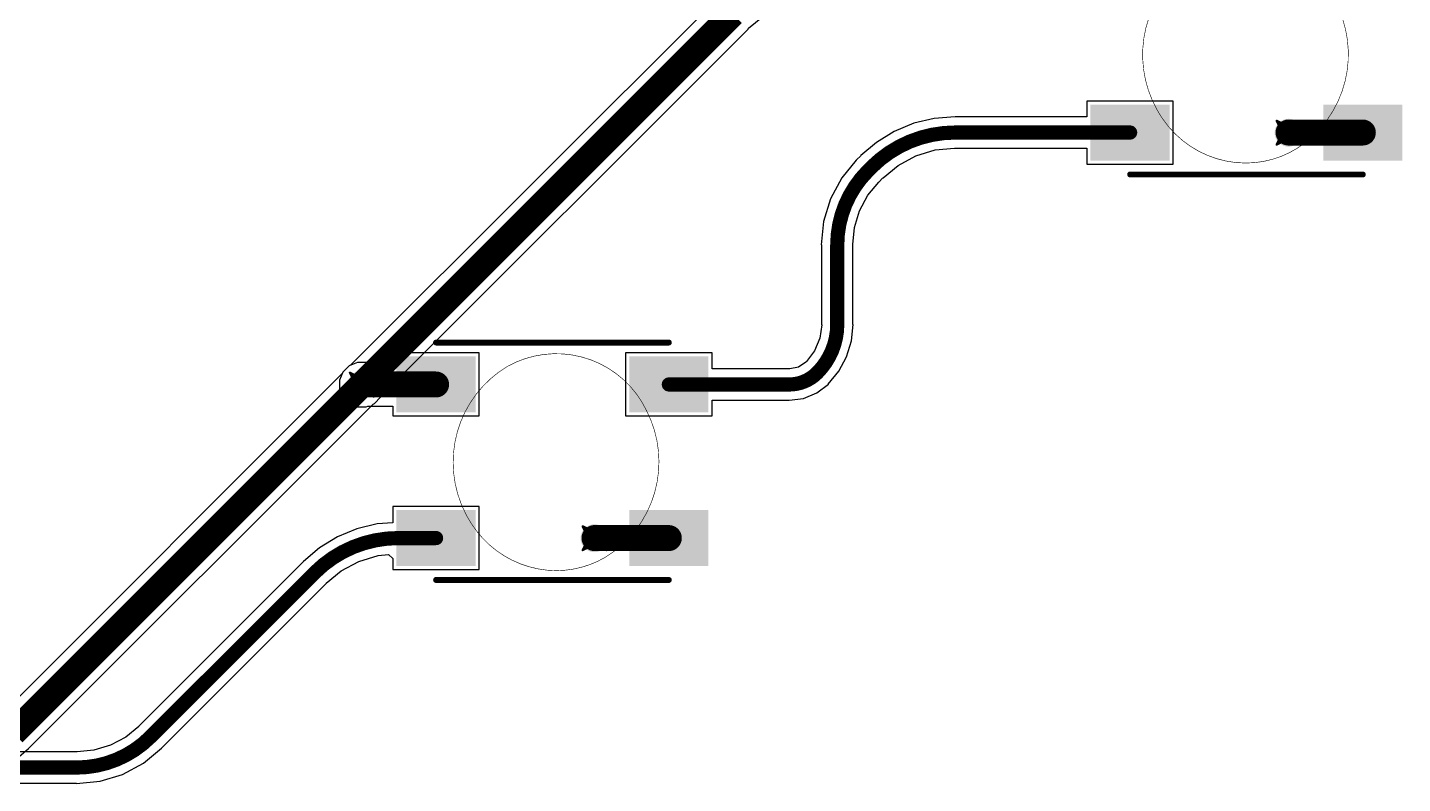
# Model space of a CAD drawing. Header units: inches. Extents: x -11 to 1110, y -7 to 455.
# Drawn here: x 383.62 to 413.16, y 164.2 to 180.45 of the extents above; entities that cross this region are included whole.
import ezdxf

# ---------------------------------------------------------------- set-up
doc = ezdxf.new("R2010")
doc.units = ezdxf.units.IN
for name, color, linetype in [('Bottom Layer', 5, 'Continuous'), ('Drill Drawing', 1, 'Continuous'), ('Mechanical 7', 56, 'Continuous'), ('Top Layer', 1, 'Continuous'), ('Top Overlay', 2, 'Continuous'), ('Top Paste', 8, 'Continuous'), ('Top Solder', 216, 'Continuous'), ('Via Holes', 16, 'Continuous')]:
    doc.layers.add(name, color=color, linetype=linetype)

msp = doc.modelspace()

# ---------------------------------------------------------------- hatches: boundary and pattern name
at = {"layer": 'Bottom Layer'}
h = msp.add_hatch(color=5, dxfattribs=at)
edge = h.paths.add_edge_path()
edge.add_arc((410.711, 178.185), 0.3, 0, 360)
h = msp.add_hatch(color=5, dxfattribs=at)
edge = h.paths.add_edge_path()
edge.add_arc((390.801, 172.773), 0.3, 0, 360)
h = msp.add_hatch(color=5, dxfattribs=at)
edge = h.paths.add_edge_path()
edge.add_arc((395.801, 169.473), 0.3, 0, 360)
at = {"layer": 'Top Layer'}
for points in [[(406.557, 178.689), (408.057, 178.689), (408.057, 177.689), (406.557, 177.689)], [(411.557, 178.689), (413.057, 178.689), (413.057, 177.689), (411.557, 177.689)], [(391.647, 173.276), (393.147, 173.276), (393.147, 172.276), (391.647, 172.276)], [(398.147, 172.276), (396.647, 172.276), (396.647, 173.276), (398.147, 173.276)], [(391.647, 169.976), (393.147, 169.976), (393.147, 168.976), (391.647, 168.976)], [(396.647, 169.976), (398.147, 169.976), (398.147, 168.976), (396.647, 168.976)]]:
    msp.add_hatch(color=1, dxfattribs=at).paths.add_polyline_path(points)
h = msp.add_hatch(color=1, dxfattribs=at)
edge = h.paths.add_edge_path()
edge.add_arc((410.711, 178.185), 0.3, 0, 360)
h = msp.add_hatch(color=1, dxfattribs=at)
edge = h.paths.add_edge_path()
edge.add_arc((390.801, 172.773), 0.3, 0, 360)
h = msp.add_hatch(color=1, dxfattribs=at)
edge = h.paths.add_edge_path()
edge.add_arc((395.801, 169.473), 0.3, 0, 360)
at = {"layer": 'Top Paste'}
for points in [[(406.557, 178.689), (408.057, 178.689), (408.057, 177.689), (406.557, 177.689)], [(411.557, 178.689), (413.057, 178.689), (413.057, 177.689), (411.557, 177.689)], [(391.647, 173.276), (393.147, 173.276), (393.147, 172.276), (391.647, 172.276)], [(398.147, 172.276), (396.647, 172.276), (396.647, 173.276), (398.147, 173.276)], [(391.647, 169.976), (393.147, 169.976), (393.147, 168.976), (391.647, 168.976)], [(396.647, 169.976), (398.147, 169.976), (398.147, 168.976), (396.647, 168.976)]]:
    msp.add_hatch(color=8, dxfattribs=at).paths.add_polyline_path(points)
at = {"layer": 'Top Solder'}
for points in [[(406.455, 178.79), (408.158, 178.79), (408.158, 177.587), (406.455, 177.587)], [(411.455, 178.79), (413.158, 178.79), (413.158, 177.587), (411.455, 177.587)], [(391.545, 173.378), (393.248, 173.378), (393.248, 172.175), (391.545, 172.175)], [(398.248, 172.175), (396.545, 172.175), (396.545, 173.378), (398.248, 173.378)], [(391.545, 170.078), (393.248, 170.078), (393.248, 168.875), (391.545, 168.875)], [(396.545, 170.078), (398.248, 170.078), (398.248, 168.875), (396.545, 168.875)]]:
    msp.add_hatch(color=216, dxfattribs=at).paths.add_polyline_path(points)
at = {"layer": 'Via Holes'}
h = msp.add_hatch(color=7, dxfattribs=at)
edge = h.paths.add_edge_path()
edge.add_arc((410.711, 178.185), 0.15, 0, 360)
h = msp.add_hatch(color=7, dxfattribs=at)
edge = h.paths.add_edge_path()
edge.add_arc((390.801, 172.773), 0.15, 0, 360)
h = msp.add_hatch(color=7, dxfattribs=at)
edge = h.paths.add_edge_path()
edge.add_arc((395.801, 169.473), 0.15, 0, 360)

# ---------------------------------------------------------------- linework, layer by layer
at = {"layer": 'Bottom Layer'}
for p, q in [((398.44, 181.071), (390.559, 173.19)), ((399.111, 180.43), (399.41, 180.675)), ((391.218, 172.53), (399.099, 180.412)), ((399.099, 180.412), (399.111, 180.43)), ((390.531, 173.178), (390.396, 173.044)), ((390.559, 173.19), (390.531, 173.178)), ((390.384, 173.016), (382.985, 165.616)), ((390.396, 173.044), (390.384, 173.016)), ((391.206, 172.502), (391.218, 172.53)), ((383.644, 164.957), (391.044, 172.356)), ((391.044, 172.356), (391.072, 172.368)), ((391.072, 172.368), (391.206, 172.502)), ((383.286, 164.65), (383.644, 164.957)), ((383.644, 164.957), (383.644, 164.957))]:
    msp.add_line(p, q, dxfattribs=at)
for points in [[(390.801, 172.773, 0.559, 0.559, 0), (398.769, 180.741, 0.559, 0.559, 0)], [(383.315, 165.286, 0.559, 0.559, 0), (390.801, 172.773, 0.559, 0.559, 0)]]:
    msp.add_lwpolyline(points, format="xyseb", dxfattribs=at)
msp.add_lwpolyline([(390.661, 172.773, 0.279, 0.279, 1), (390.941, 172.773, 0.279, 0.279, 1)], format="xyseb", close=True, dxfattribs=at)
msp.add_lwpolyline([(390.661, 172.773, 0.279, 0.279, 1), (390.941, 172.773, 0.279, 0.279, 1)], format="xyseb", close=True, dxfattribs=at)
at = {"layer": 'Drill Drawing'}
for points in [[(410.457, 178.439, 0.0508, 0.0508, 0), (410.711, 178.312, 0.0508, 0.0508, 0)], [(410.457, 178.439, 0.0508, 0.0508, 0), (410.584, 178.185, 0.0508, 0.0508, 0)], [(410.711, 178.312, 0.0508, 0.0508, 0), (410.965, 178.439, 0.0508, 0.0508, 0)], [(410.838, 178.185, 0.0508, 0.0508, 0), (410.965, 178.439, 0.0508, 0.0508, 0)], [(410.457, 177.931, 0.0508, 0.0508, 0), (410.584, 178.185, 0.0508, 0.0508, 0)], [(410.838, 178.185, 0.0508, 0.0508, 0), (410.965, 177.931, 0.0508, 0.0508, 0)], [(410.457, 177.931, 0.0508, 0.0508, 0), (410.711, 178.058, 0.0508, 0.0508, 0)], [(410.711, 178.058, 0.0508, 0.0508, 0), (410.965, 177.931, 0.0508, 0.0508, 0)], [(390.547, 173.027, 0.0508, 0.0508, 0), (390.801, 172.9, 0.0508, 0.0508, 0)], [(390.547, 173.027, 0.0508, 0.0508, 0), (390.674, 172.773, 0.0508, 0.0508, 0)], [(390.801, 172.9, 0.0508, 0.0508, 0), (391.055, 173.027, 0.0508, 0.0508, 0)], [(390.928, 172.773, 0.0508, 0.0508, 0), (391.055, 173.027, 0.0508, 0.0508, 0)], [(390.547, 172.519, 0.0508, 0.0508, 0), (390.674, 172.773, 0.0508, 0.0508, 0)], [(390.547, 172.519, 0.0508, 0.0508, 0), (390.801, 172.646, 0.0508, 0.0508, 0)], [(390.801, 172.646, 0.0508, 0.0508, 0), (391.055, 172.519, 0.0508, 0.0508, 0)], [(390.928, 172.773, 0.0508, 0.0508, 0), (391.055, 172.519, 0.0508, 0.0508, 0)], [(395.547, 169.727, 0.0508, 0.0508, 0), (395.801, 169.6, 0.0508, 0.0508, 0)], [(395.547, 169.727, 0.0508, 0.0508, 0), (395.674, 169.473, 0.0508, 0.0508, 0)], [(395.801, 169.6, 0.0508, 0.0508, 0), (396.055, 169.727, 0.0508, 0.0508, 0)], [(395.928, 169.473, 0.0508, 0.0508, 0), (396.055, 169.727, 0.0508, 0.0508, 0)], [(395.547, 169.219, 0.0508, 0.0508, 0), (395.674, 169.473, 0.0508, 0.0508, 0)], [(395.547, 169.219, 0.0508, 0.0508, 0), (395.801, 169.346, 0.0508, 0.0508, 0)], [(395.801, 169.346, 0.0508, 0.0508, 0), (396.055, 169.219, 0.0508, 0.0508, 0)], [(395.928, 169.473, 0.0508, 0.0508, 0), (396.055, 169.219, 0.0508, 0.0508, 0)]]:
    msp.add_lwpolyline(points, format="xyseb", dxfattribs=at)
for points in [[(410.444, 178.439, 0.0254, 0.0254, 1), (410.47, 178.439, 0.0254, 0.0254, 1)], [(410.444, 178.439, 0.0254, 0.0254, 1), (410.47, 178.439, 0.0254, 0.0254, 1)], [(410.952, 178.439, 0.0254, 0.0254, 1), (410.978, 178.439, 0.0254, 0.0254, 1)], [(410.952, 178.439, 0.0254, 0.0254, 1), (410.978, 178.439, 0.0254, 0.0254, 1)], [(410.571, 178.185, 0.0254, 0.0254, 1), (410.597, 178.185, 0.0254, 0.0254, 1)], [(410.571, 178.185, 0.0254, 0.0254, 1), (410.597, 178.185, 0.0254, 0.0254, 1)], [(410.698, 178.312, 0.0254, 0.0254, 1), (410.724, 178.312, 0.0254, 0.0254, 1)], [(410.698, 178.312, 0.0254, 0.0254, 1), (410.724, 178.312, 0.0254, 0.0254, 1)], [(410.825, 178.185, 0.0254, 0.0254, 1), (410.851, 178.185, 0.0254, 0.0254, 1)], [(410.825, 178.185, 0.0254, 0.0254, 1), (410.851, 178.185, 0.0254, 0.0254, 1)], [(410.444, 177.931, 0.0254, 0.0254, 1), (410.47, 177.931, 0.0254, 0.0254, 1)], [(410.444, 177.931, 0.0254, 0.0254, 1), (410.47, 177.931, 0.0254, 0.0254, 1)], [(410.698, 178.058, 0.0254, 0.0254, 1), (410.724, 178.058, 0.0254, 0.0254, 1)], [(410.698, 178.058, 0.0254, 0.0254, 1), (410.724, 178.058, 0.0254, 0.0254, 1)], [(410.952, 177.931, 0.0254, 0.0254, 1), (410.978, 177.931, 0.0254, 0.0254, 1)], [(410.952, 177.931, 0.0254, 0.0254, 1), (410.978, 177.931, 0.0254, 0.0254, 1)], [(390.534, 173.027, 0.0254, 0.0254, 1), (390.56, 173.027, 0.0254, 0.0254, 1)], [(390.534, 173.027, 0.0254, 0.0254, 1), (390.56, 173.027, 0.0254, 0.0254, 1)], [(390.788, 172.9, 0.0254, 0.0254, 1), (390.814, 172.9, 0.0254, 0.0254, 1)], [(390.788, 172.9, 0.0254, 0.0254, 1), (390.814, 172.9, 0.0254, 0.0254, 1)], [(391.042, 173.027, 0.0254, 0.0254, 1), (391.068, 173.027, 0.0254, 0.0254, 1)], [(391.042, 173.027, 0.0254, 0.0254, 1), (391.068, 173.027, 0.0254, 0.0254, 1)], [(390.534, 172.519, 0.0254, 0.0254, 1), (390.56, 172.519, 0.0254, 0.0254, 1)], [(390.534, 172.519, 0.0254, 0.0254, 1), (390.56, 172.519, 0.0254, 0.0254, 1)], [(390.661, 172.773, 0.0254, 0.0254, 1), (390.687, 172.773, 0.0254, 0.0254, 1)], [(390.661, 172.773, 0.0254, 0.0254, 1), (390.687, 172.773, 0.0254, 0.0254, 1)], [(390.788, 172.646, 0.0254, 0.0254, 1), (390.814, 172.646, 0.0254, 0.0254, 1)], [(390.788, 172.646, 0.0254, 0.0254, 1), (390.814, 172.646, 0.0254, 0.0254, 1)], [(390.915, 172.773, 0.0254, 0.0254, 1), (390.941, 172.773, 0.0254, 0.0254, 1)], [(390.915, 172.773, 0.0254, 0.0254, 1), (390.941, 172.773, 0.0254, 0.0254, 1)], [(391.042, 172.519, 0.0254, 0.0254, 1), (391.068, 172.519, 0.0254, 0.0254, 1)], [(391.042, 172.519, 0.0254, 0.0254, 1), (391.068, 172.519, 0.0254, 0.0254, 1)], [(395.534, 169.727, 0.0254, 0.0254, 1), (395.56, 169.727, 0.0254, 0.0254, 1)], [(395.534, 169.727, 0.0254, 0.0254, 1), (395.56, 169.727, 0.0254, 0.0254, 1)], [(395.788, 169.6, 0.0254, 0.0254, 1), (395.814, 169.6, 0.0254, 0.0254, 1)], [(395.788, 169.6, 0.0254, 0.0254, 1), (395.814, 169.6, 0.0254, 0.0254, 1)], [(396.042, 169.727, 0.0254, 0.0254, 1), (396.068, 169.727, 0.0254, 0.0254, 1)], [(396.042, 169.727, 0.0254, 0.0254, 1), (396.068, 169.727, 0.0254, 0.0254, 1)], [(395.661, 169.473, 0.0254, 0.0254, 1), (395.687, 169.473, 0.0254, 0.0254, 1)], [(395.661, 169.473, 0.0254, 0.0254, 1), (395.687, 169.473, 0.0254, 0.0254, 1)], [(395.788, 169.346, 0.0254, 0.0254, 1), (395.814, 169.346, 0.0254, 0.0254, 1)], [(395.788, 169.346, 0.0254, 0.0254, 1), (395.814, 169.346, 0.0254, 0.0254, 1)], [(395.915, 169.473, 0.0254, 0.0254, 1), (395.941, 169.473, 0.0254, 0.0254, 1)], [(395.915, 169.473, 0.0254, 0.0254, 1), (395.941, 169.473, 0.0254, 0.0254, 1)], [(395.534, 169.219, 0.0254, 0.0254, 1), (395.56, 169.219, 0.0254, 0.0254, 1)], [(395.534, 169.219, 0.0254, 0.0254, 1), (395.56, 169.219, 0.0254, 0.0254, 1)], [(396.042, 169.219, 0.0254, 0.0254, 1), (396.068, 169.219, 0.0254, 0.0254, 1)], [(396.042, 169.219, 0.0254, 0.0254, 1), (396.068, 169.219, 0.0254, 0.0254, 1)]]:
    msp.add_lwpolyline(points, format="xyseb", close=True, dxfattribs=at)
at = {"layer": 'Mechanical 7'}
for points in [[(407.878, 178.691, 0.0127, 0.0127, -0.39446), (408.673, 181.879, 0.0127, 0.0127, 0)], [(411.691, 181.039, 0.0127, 0.0127, -0.395028), (410.896, 177.85, 0.0127, 0.0127, 0)], [(408.01, 178.477, 0.0127, 0.0127, -0.026388), (407.878, 178.691, 0.0127, 0.0127, 0)], [(409.786, 177.533, 0.0127, 0.0127, -0.245886), (408.01, 178.477, 0.0127, 0.0127, 0)], [(410.896, 177.85, 0.0127, 0.0127, -0.140336), (409.786, 177.533, 0.0127, 0.0127, 0)], [(393.929, 173.165, 0.0127, 0.0127, -0.432907), (396.918, 172.214, 0.0127, 0.0127, 0)], [(393.029, 170.006, 0.0127, 0.0127, -0.395282), (393.929, 173.165, 0.0127, 0.0127, 0)], [(396.918, 172.214, 0.0127, 0.0127, -0.395552), (396.018, 169.055, 0.0127, 0.0127, 0)], [(393.159, 169.781, 0.0127, 0.0127, -0.027314), (393.029, 170.006, 0.0127, 0.0127, 0)], [(394.977, 168.776, 0.0127, 0.0127, -0.253918), (393.159, 169.781, 0.0127, 0.0127, 0)], [(396.018, 169.055, 0.0127, 0.0127, -0.130048), (394.977, 168.776, 0.0127, 0.0127, 0)]]:
    msp.add_lwpolyline(points, format="xyseb", dxfattribs=at)
for points in [[(407.874, 178.691, 0.00635, 0.00635, 1), (407.881, 178.691, 0.00635, 0.00635, 1)], [(407.874, 178.691, 0.00635, 0.00635, 1), (407.881, 178.691, 0.00635, 0.00635, 1)], [(408.007, 178.477, 0.00635, 0.00635, 1), (408.014, 178.477, 0.00635, 0.00635, 1)], [(408.007, 178.477, 0.00635, 0.00635, 1), (408.014, 178.477, 0.00635, 0.00635, 1)], [(410.892, 177.85, 0.00635, 0.00635, 1), (410.899, 177.85, 0.00635, 0.00635, 1)], [(410.892, 177.85, 0.00635, 0.00635, 1), (410.899, 177.85, 0.00635, 0.00635, 1)], [(409.782, 177.533, 0.00635, 0.00635, 1), (409.789, 177.533, 0.00635, 0.00635, 1)], [(409.782, 177.533, 0.00635, 0.00635, 1), (409.789, 177.533, 0.00635, 0.00635, 1)], [(393.926, 173.165, 0.00635, 0.00635, 1), (393.933, 173.165, 0.00635, 0.00635, 1)], [(393.926, 173.165, 0.00635, 0.00635, 1), (393.933, 173.165, 0.00635, 0.00635, 1)], [(396.915, 172.214, 0.00635, 0.00635, 1), (396.922, 172.214, 0.00635, 0.00635, 1)], [(396.915, 172.214, 0.00635, 0.00635, 1), (396.922, 172.214, 0.00635, 0.00635, 1)], [(393.026, 170.006, 0.00635, 0.00635, 1), (393.032, 170.006, 0.00635, 0.00635, 1)], [(393.026, 170.006, 0.00635, 0.00635, 1), (393.032, 170.006, 0.00635, 0.00635, 1)], [(393.156, 169.781, 0.00635, 0.00635, 1), (393.162, 169.781, 0.00635, 0.00635, 1)], [(393.156, 169.781, 0.00635, 0.00635, 1), (393.162, 169.781, 0.00635, 0.00635, 1)], [(396.015, 169.055, 0.00635, 0.00635, 1), (396.021, 169.055, 0.00635, 0.00635, 1)], [(396.015, 169.055, 0.00635, 0.00635, 1), (396.021, 169.055, 0.00635, 0.00635, 1)], [(394.974, 168.776, 0.00635, 0.00635, 1), (394.98, 168.776, 0.00635, 0.00635, 1)], [(394.974, 168.776, 0.00635, 0.00635, 1), (394.98, 168.776, 0.00635, 0.00635, 1)]]:
    msp.add_lwpolyline(points, format="xyseb", close=True, dxfattribs=at)
at = {"layer": 'Top Layer'}
for p, q in [((408.234, 178.866), (406.379, 178.866)), ((406.379, 178.866), (406.379, 178.525)), ((408.234, 177.511), (408.234, 178.866)), ((403.098, 178.492), (402.658, 178.387)), ((403.548, 178.528), (403.098, 178.492)), ((403.548, 178.525), (403.548, 178.528)), ((406.379, 178.525), (403.548, 178.525)), ((402.241, 178.214), (401.856, 177.978)), ((402.658, 178.387), (402.241, 178.214)), ((401.856, 177.978), (401.525, 177.695)), ((403.117, 177.814), (403.533, 177.855)), ((403.533, 177.855), (403.548, 177.852)), ((403.548, 177.852), (406.379, 177.852)), ((406.379, 177.852), (406.379, 177.511)), ((401.422, 177.596), (401.11, 177.217)), ((401.433, 177.611), (401.422, 177.596)), ((401.512, 177.684), (401.433, 177.611)), ((401.433, 177.611), (401.433, 177.611)), ((401.525, 177.695), (401.512, 177.684)), ((402.322, 177.484), (402.703, 177.688)), ((402.703, 177.688), (403.117, 177.814)), ((401.998, 177.219), (402.322, 177.484)), ((406.379, 177.511), (408.234, 177.511)), ((401.11, 177.217), (400.87, 176.768)), ((401.673, 176.841), (401.905, 177.124)), ((401.905, 177.124), (401.914, 177.13)), ((401.914, 177.13), (401.99, 177.207)), ((401.99, 177.207), (401.998, 177.219)), ((400.87, 176.768), (400.722, 176.281)), ((401.495, 176.509), (401.673, 176.841)), ((401.386, 176.149), (401.495, 176.509)), ((400.722, 176.281), (400.672, 175.774)), ((401.35, 175.784), (401.386, 176.149)), ((400.672, 175.774), (400.679, 175.774)), ((400.679, 175.774), (400.679, 174.067)), ((401.352, 175.774), (401.35, 175.784)), ((401.352, 174.067), (401.352, 175.774)), ((400.681, 174.057), (400.643, 173.772)), ((400.679, 174.067), (400.681, 174.057)), ((401.319, 173.714), (401.354, 174.067)), ((401.354, 174.067), (401.352, 174.067)), ((400.643, 173.772), (400.529, 173.497)), ((401.216, 173.373), (401.319, 173.714)), ((393.325, 173.454), (391.469, 173.454)), ((391.469, 173.454), (391.469, 173.243)), ((393.325, 172.099), (393.325, 173.454)), ((398.325, 173.454), (396.469, 173.454)), ((396.469, 173.454), (396.469, 172.099)), ((398.325, 173.113), (398.325, 173.454)), ((400.529, 173.497), (400.354, 173.269)), ((390.531, 173.178), (390.396, 173.044)), ((390.706, 173.251), (390.531, 173.178)), ((390.896, 173.251), (390.706, 173.251)), ((390.916, 173.243), (390.896, 173.251)), ((391.469, 173.243), (390.916, 173.243)), ((399.984, 173.113), (398.325, 173.113)), ((399.993, 173.111), (399.984, 173.113)), ((400.181, 173.149), (399.993, 173.111)), ((400.34, 173.255), (400.181, 173.149)), ((400.345, 173.263), (400.34, 173.255)), ((400.354, 173.269), (400.345, 173.263)), ((401.049, 173.06), (401.216, 173.373)), ((390.396, 173.044), (390.323, 172.868)), ((390.323, 172.868), (390.323, 172.678)), ((400.823, 172.785), (401.049, 173.06)), ((390.323, 172.678), (390.396, 172.502)), ((400.291, 172.477), (400.578, 172.595)), ((400.578, 172.595), (400.824, 172.784)), ((400.824, 172.784), (400.823, 172.785)), ((390.396, 172.502), (390.531, 172.368)), ((390.531, 172.368), (390.706, 172.295)), ((390.706, 172.295), (390.896, 172.295)), ((390.896, 172.295), (390.933, 172.31)), ((390.933, 172.31), (391.469, 172.31)), ((391.469, 172.31), (391.469, 172.099)), ((398.325, 172.099), (398.325, 172.44)), ((398.325, 172.44), (399.984, 172.44)), ((399.984, 172.436), (400.291, 172.477)), ((399.984, 172.44), (399.984, 172.436)), ((391.469, 172.099), (393.325, 172.099)), ((396.469, 172.099), (398.325, 172.099)), ((393.325, 170.154), (391.469, 170.154)), ((391.469, 170.154), (391.469, 169.806)), ((393.325, 168.799), (393.325, 170.154)), ((390.695, 169.675), (390.278, 169.502)), ((391.134, 169.78), (390.695, 169.675)), ((391.469, 169.806), (391.134, 169.78)), ((389.892, 169.266), (389.549, 168.972)), ((390.278, 169.502), (389.892, 169.266)), ((389.551, 168.971), (386.02, 165.44)), ((389.549, 168.972), (389.551, 168.971)), ((390.358, 168.772), (390.74, 168.976)), ((390.74, 168.976), (391.154, 169.102)), ((391.154, 169.102), (391.375, 169.123)), ((391.375, 169.123), (391.469, 169.038)), ((391.469, 169.038), (391.469, 168.799)), ((390.035, 168.507), (390.358, 168.772)), ((391.469, 168.799), (393.325, 168.799)), ((386.496, 164.964), (390.027, 168.494)), ((390.027, 168.494), (390.035, 168.507)), ((386.014, 165.431), (385.733, 165.201)), ((386.02, 165.44), (386.014, 165.431)), ((385.733, 165.201), (385.404, 165.025)), ((384.675, 164.882), (383.299, 164.882)), ((384.684, 164.881), (384.675, 164.882)), ((385.046, 164.916), (384.684, 164.881)), ((385.404, 165.025), (385.046, 164.916)), ((386.109, 164.638), (386.5, 164.959)), ((386.5, 164.959), (386.496, 164.964)), ((385.663, 164.4), (386.109, 164.638)), ((384.675, 164.203), (385.178, 164.253)), ((385.178, 164.253), (385.663, 164.4)), ((383.299, 164.209), (384.675, 164.209)), ((384.675, 164.209), (384.675, 164.203))]:
    msp.add_line(p, q, dxfattribs=at)
for points in [[(410.711, 178.189, 0.559, 0.559, 0), (412.307, 178.189, 0.559, 0.559, 0)], [(401.752, 177.445, 0.305, 0.305, -0.198912), (403.548, 178.189, 0.305, 0.305, 0)], [(403.548, 178.189, 0.305, 0.305, 0), (407.307, 178.189, 0.305, 0.305, 0)], [(401.676, 177.368, 0.305, 0.305, 0), (401.752, 177.445, 0.305, 0.305, 0)], [(401.015, 175.774, 0.305, 0.305, -0.198912), (401.676, 177.368, 0.305, 0.305, 0)], [(401.015, 174.067, 0.305, 0.305, 0), (401.015, 175.774, 0.305, 0.305, 0)], [(401.015, 174.067, 0.305, 0.305, -0.198912), (400.583, 173.025, 0.305, 0.305, 0)], [(400.583, 173.025, 0.305, 0.305, -0.198912), (399.984, 172.776, 0.305, 0.305, 0)], [(390.801, 172.776, 0.559, 0.559, 0), (392.397, 172.776, 0.559, 0.559, 0)], [(397.397, 172.776, 0.305, 0.305, 0), (399.984, 172.776, 0.305, 0.305, 0)], [(389.789, 168.732, 0.305, 0.305, -0.198912), (391.585, 169.476, 0.305, 0.305, 0)], [(391.585, 169.476, 0.305, 0.305, 0), (392.397, 169.476, 0.305, 0.305, 0)], [(395.801, 169.476, 0.559, 0.559, 0), (397.397, 169.476, 0.559, 0.559, 0)], [(386.258, 165.202, 0.305, 0.305, 0), (389.789, 168.732, 0.305, 0.305, 0)], [(386.258, 165.202, 0.305, 0.305, -0.198912), (384.675, 164.546, 0.305, 0.305, 0)], [(382.371, 164.546, 0.305, 0.305, 0), (384.675, 164.546, 0.305, 0.305, 0)]]:
    msp.add_lwpolyline(points, format="xyseb", dxfattribs=at)
for points in [[(410.571, 178.189, 0.279, 0.279, 1), (410.851, 178.189, 0.279, 0.279, 1)], [(412.167, 178.189, 0.279, 0.279, 1), (412.446, 178.189, 0.279, 0.279, 1)], [(403.472, 178.189, 0.152, 0.152, 1), (403.624, 178.189, 0.152, 0.152, 1)], [(403.472, 178.189, 0.152, 0.152, 1), (403.624, 178.189, 0.152, 0.152, 1)], [(407.23, 178.189, 0.152, 0.152, 1), (407.383, 178.189, 0.152, 0.152, 1)], [(401.676, 177.445, 0.152, 0.152, 1), (401.828, 177.445, 0.152, 0.152, 1)], [(401.676, 177.445, 0.152, 0.152, 1), (401.828, 177.445, 0.152, 0.152, 1)], [(401.599, 177.368, 0.152, 0.152, 1), (401.752, 177.368, 0.152, 0.152, 1)], [(401.599, 177.368, 0.152, 0.152, 1), (401.752, 177.368, 0.152, 0.152, 1)], [(400.939, 175.774, 0.152, 0.152, 1), (401.091, 175.774, 0.152, 0.152, 1)], [(400.939, 175.774, 0.152, 0.152, 1), (401.091, 175.774, 0.152, 0.152, 1)], [(400.939, 174.067, 0.152, 0.152, 1), (401.091, 174.067, 0.152, 0.152, 1)], [(400.939, 174.067, 0.152, 0.152, 1), (401.091, 174.067, 0.152, 0.152, 1)], [(400.507, 173.025, 0.152, 0.152, 1), (400.66, 173.025, 0.152, 0.152, 1)], [(400.507, 173.025, 0.152, 0.152, 1), (400.66, 173.025, 0.152, 0.152, 1)], [(390.661, 172.776, 0.279, 0.279, 1), (390.941, 172.776, 0.279, 0.279, 1)], [(392.257, 172.776, 0.279, 0.279, 1), (392.536, 172.776, 0.279, 0.279, 1)], [(397.321, 172.776, 0.152, 0.152, 1), (397.473, 172.776, 0.152, 0.152, 1)], [(399.908, 172.776, 0.152, 0.152, 1), (400.06, 172.776, 0.152, 0.152, 1)], [(399.908, 172.776, 0.152, 0.152, 1), (400.06, 172.776, 0.152, 0.152, 1)], [(391.509, 169.476, 0.152, 0.152, 1), (391.661, 169.476, 0.152, 0.152, 1)], [(391.509, 169.476, 0.152, 0.152, 1), (391.661, 169.476, 0.152, 0.152, 1)], [(392.321, 169.476, 0.152, 0.152, 1), (392.473, 169.476, 0.152, 0.152, 1)], [(395.661, 169.476, 0.279, 0.279, 1), (395.941, 169.476, 0.279, 0.279, 1)], [(397.257, 169.476, 0.279, 0.279, 1), (397.536, 169.476, 0.279, 0.279, 1)], [(389.712, 168.732, 0.152, 0.152, 1), (389.865, 168.732, 0.152, 0.152, 1)], [(389.712, 168.732, 0.152, 0.152, 1), (389.865, 168.732, 0.152, 0.152, 1)], [(386.182, 165.202, 0.152, 0.152, 1), (386.334, 165.202, 0.152, 0.152, 1)], [(386.182, 165.202, 0.152, 0.152, 1), (386.334, 165.202, 0.152, 0.152, 1)], [(384.598, 164.546, 0.152, 0.152, 1), (384.751, 164.546, 0.152, 0.152, 1)], [(384.598, 164.546, 0.152, 0.152, 1), (384.751, 164.546, 0.152, 0.152, 1)]]:
    msp.add_lwpolyline(points, format="xyseb", close=True, dxfattribs=at)
at = {"layer": 'Top Overlay'}
for points in [[(407.307, 177.288, 0.127, 0.127, 0), (412.307, 177.288, 0.127, 0.127, 0)], [(392.397, 173.677, 0.127, 0.127, 0), (397.397, 173.677, 0.127, 0.127, 0)], [(391.341, 172.93, 0.254, 0.254, 0), (391.468, 172.803, 0.254, 0.254, 0)], [(391.341, 172.676, 0.254, 0.254, 0), (391.341, 172.93, 0.254, 0.254, 0)], [(391.341, 172.676, 0.254, 0.254, 0), (391.468, 172.803, 0.254, 0.254, 0)], [(392.397, 168.576, 0.127, 0.127, 0), (397.397, 168.576, 0.127, 0.127, 0)]]:
    msp.add_lwpolyline(points, format="xyseb", dxfattribs=at)
for points in [[(407.275, 177.288, 0.0635, 0.0635, 1), (407.338, 177.288, 0.0635, 0.0635, 1)], [(412.275, 177.288, 0.0635, 0.0635, 1), (412.338, 177.288, 0.0635, 0.0635, 1)], [(392.365, 173.677, 0.0635, 0.0635, 1), (392.429, 173.677, 0.0635, 0.0635, 1)], [(397.365, 173.677, 0.0635, 0.0635, 1), (397.429, 173.677, 0.0635, 0.0635, 1)], [(391.277, 172.93, 0.127, 0.127, 1), (391.404, 172.93, 0.127, 0.127, 1)], [(391.277, 172.93, 0.127, 0.127, 1), (391.404, 172.93, 0.127, 0.127, 1)], [(391.404, 172.803, 0.127, 0.127, 1), (391.531, 172.803, 0.127, 0.127, 1)], [(391.404, 172.803, 0.127, 0.127, 1), (391.531, 172.803, 0.127, 0.127, 1)], [(391.277, 172.676, 0.127, 0.127, 1), (391.404, 172.676, 0.127, 0.127, 1)], [(391.277, 172.676, 0.127, 0.127, 1), (391.404, 172.676, 0.127, 0.127, 1)], [(392.365, 168.576, 0.0635, 0.0635, 1), (392.429, 168.576, 0.0635, 0.0635, 1)], [(397.365, 168.576, 0.0635, 0.0635, 1), (397.429, 168.576, 0.0635, 0.0635, 1)]]:
    msp.add_lwpolyline(points, format="xyseb", close=True, dxfattribs=at)

doc.saveas('drawing.dxf')
